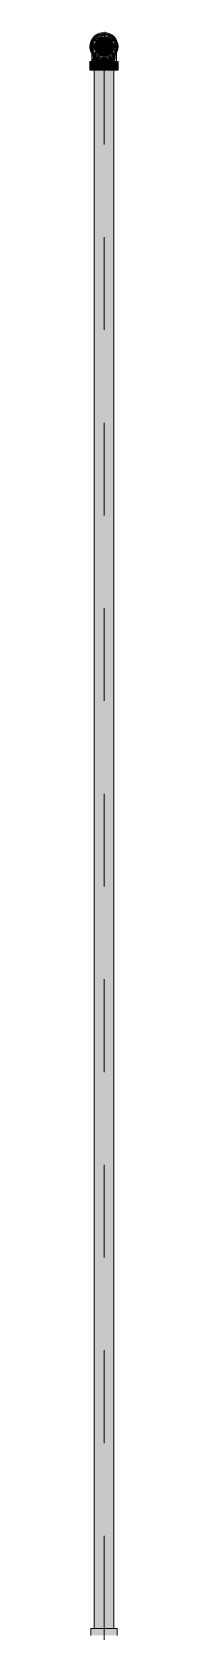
# Model space of a CAD drawing. Header units: millimetres. Extents: x -4000 to 187956, y -58990 to 162485.
# Drawn here: x 46625 to 46675, y 136737 to 139475 of the extents above; entities that cross this region are included whole.
import ezdxf

# ---------------------------------------------------------------- set-up
doc = ezdxf.new("R2010")
doc.units = ezdxf.units.MM
doc.linetypes.add('Dash 1_16_', pattern=[317.5, 158.75, -158.75])
for name, color, linetype, lineweight in [('F-SPRN', 3, 'Continuous', 9), ('P-PIPE', 3, 'Continuous', 9), ('P-PIPE-CNTR', 3, 'Continuous', 9)]:
    doc.layers.add(name, color=color, linetype=linetype, lineweight=lineweight)

# ---------------------------------------------------------------- blocks, each defined once
blk = doc.blocks.new('Sprinkler_Up - DN20-V86-FFS - TANG 1')
at = {"layer": 'F-SPRN', "transparency": 33554534}
for points in [[(-22.2, 0), (-3.9, 0.7), (-1.7, 2.9), (-1.2, 3.5), (-0.6, 4), (0.6, 4), (1.2, 3.5), (1.7, 2.9), (4.6, 0), (22.2, 0), (18, 13.1), (6.9, 21.2), (-6.9, 21.2), (-18, 13.1), (-20.5, 5.2)], [(0, -21.2), (6.9, -21.2), (18, -13.1), (22.2, 0), (3.9, -0.7), (1.7, -2.9), (1.2, -3.5), (0.6, -4), (-0.6, -4), (-1.2, -3.5), (-1.7, -2.9), (-4.6, 0), (-22.2, 0), (-18, -13.1), (-6.9, -21.2)], [(0, -16.7), (4.3, -16.1), (11.8, -11.8), (16.1, -4.3), (15, 6.3), (11.8, 11.8), (8.3, 14.4), (0, 16.7), (-4.3, 16.1), (-11.8, 11.8), (-16.1, 4.3), (-16.1, -4.3), (-11.8, -11.8), (-8.3, -14.4)], [(0, -15.6), (7.8, -13.5), (13.5, -7.8), (15.1, -4), (14.1, 6.3), (13.5, 7.8), (7.8, 13.5), (0, 15.6), (-7.8, 13.5), (-11, 11), (-15.1, 4), (-15.1, -4), (-11, -11), (-7.8, -13.5)], [(-10.9, -5.5), (-10.9, 5.4), (-14.5, 5.4), (-14.5, -5.5)], [(-7.7, -5.5), (-7.7, 5.4), (-10.9, 5.4), (-10.9, -5.5)], [(0, -5.5), (0, 5.4), (-7.7, 5.4), (-7.7, -5.5)], [(0, 0), (5.7, 0), (2.9, 4.9), (-2.9, 4.9), (-5.7, 0)], [(2.9, -4.9), (5.7, 0), (-5.7, 0), (-2.9, -4.9)], [(-4.6, 0), (4.6, 0), (0, 4.6)], [(0, -4.6), (4.6, 0), (-4.6, 0)], [(0, -2.6), (1.3, 0), (-1.8, 0)], [(-1.3, 0), (1.8, 0), (0, 2.6)], [(7.7, -5.5), (7.7, 5.4), (0, 5.4), (0, -5.5)], [(10.9, -5.5), (10.9, 5.4), (7.7, 5.4), (7.7, -5.5)], [(14.5, -5.5), (14.5, 5.4), (10.9, 5.4), (10.9, -5.5)]]:
    blk.add_hatch(color=1, dxfattribs=at).paths.add_polyline_path(points)
at = {"layer": 'F-SPRN', "color": 1}
for p, q in [((-11.5, 5.4), (-14.5, 5.4)), ((-14.5, 5.4), (-11.3, 5.4)), ((-14.5, 5.4), (-14.5, 3.7)), ((-14.5, 3.3), (-14.5, 0)), ((-11.5, 5.4), (-11.5, 4)), ((-10.9, 1.9), (-10.9, 3.6)), ((-10.8, 5.4), (-8, 5.4)), ((-8.1, 5.4), (-10.8, 5.4)), ((-8.1, 5.4), (-8.1, 2.8)), ((-8.1, 2.5), (-8.1, 0.7)), ((-7.7, 4.8), (-7.7, 2.7)), ((-7.7, 4.8), (-7.7, 2.7)), ((-7.7, 2.1), (-7.7, 0.5)), ((-7.7, 2.1), (-7.7, 0.5)), ((-6.7, 5.4), (-4.7, 5.4)), ((-5.8, 3.8), (-5.8, 2.2)), ((-2.1, 0), (-2.1, 0)), ((-2.1, 0), (-2.1, -0.1)), ((0, 2.1), (-0.1, 2.1)), ((2.1, 0), (2.1, 0.1)), ((2.1, 0), (2.1, 0)), ((4.7, 5.4), (6.5, 5.4)), ((7.7, 5.4), (10.8, 5.4)), ((7.7, 5.2), (7.7, 2.7)), ((7.7, 5.2), (7.7, 2.7)), ((7.7, 2.3), (7.7, 0.5)), ((7.7, 2.3), (7.7, 0.5)), ((10.8, 5.4), (8.1, 5.4)), ((8.1, 5.4), (8.1, 2.8)), ((8.1, 2.5), (8.1, 0.4)), ((10.9, 5.4), (14.5, 5.4)), ((10.9, 3.6), (10.9, 0.2)), ((14.5, 5.4), (11.5, 5.4)), ((11.5, 5.4), (11.5, 4)), ((11.5, 3), (11.5, 0.2)), ((14.5, 5.4), (14.5, -5.5)), ((-14.5, -1.3), (-14.5, -3.7)), ((-11.1, -5.5), (-14.5, -5.5)), ((-14.5, -5.5), (-11.5, -5.5)), ((-10.9, -2.6), (-10.9, -1.3)), ((-10.8, -5.5), (-8.1, -5.5)), ((-7.8, -5.5), (-10.8, -5.5)), ((-8.1, -4.2), (-8.1, -5.5)), ((-7.7, -2.7), (-7.7, -4)), ((-7.7, -2.7), (-7.7, -4)), ((-7, -5.5), (-5.8, -5.5)), ((-4.8, -5.5), (-7, -5.5)), ((-5.8, -2.3), (-5.8, -3.8)), ((0, -2.1), (0.1, -2.1)), ((7, -5.5), (4.8, -5.5)), ((5.8, -2.2), (5.8, -3.8)), ((5.8, -5.5), (7, -5.5)), ((7.7, -0.5), (7.7, -2.3)), ((7.7, -0.5), (7.7, -2.3)), ((7.7, -2.7), (7.7, -5.4)), ((7.7, -2.7), (7.7, -5.4)), ((10.8, -5.5), (7.7, -5.5)), ((8.1, -0.4), (8.1, -2.5)), ((8.1, -2.8), (8.1, -5.5)), ((8.1, -5.5), (10.8, -5.5)), ((10.9, -0.2), (10.9, -3.6)), ((14.5, -5.5), (10.9, -5.5)), ((11.5, -0.2), (11.5, -3)), ((11.5, -4), (11.5, -5.5)), ((11.5, -5.5), (14.5, -5.5))]:
    blk.add_line(p, q, dxfattribs=at)
at = {"layer": 'F-SPRN', "color": 1, "flags": 128}
for points in [[(-0.6, 2), (-0.7, 2), (-0.8, 1.9), (-0.9, 1.9), (-0.9, 1.9), (-1, 1.8), (-1.1, 1.8), (-1.2, 1.7), (-1.2, 1.7), (-1.3, 1.6), (-1.4, 1.6), (-1.4, 1.5), (-1.5, 1.5), (-1.5, 1.4), (-1.6, 1.3), (-1.6, 1.3), (-1.7, 1.2), (-1.7, 1.1), (-1.8, 1.1), (-1.8, 1), (-1.9, 0.9), (-1.9, 0.8), (-1.9, 0.8), (-2, 0.7), (-2, 0.6), (-2, 0.5), (-2, 0.5), (-2, 0.4), (-2.1, 0.3), (-2.1, 0.2), (-2.1, 0.1), (-2.1, 0)], [(-0.5, 2), (-0.6, 2), (-0.6, 2)], [(-0.1, 2.1), (-0.1, 2.1), (-0.2, 2.1), (-0.3, 2.1), (-0.4, 2), (-0.5, 2)], [(2.1, 0.1), (2.1, 0.2), (2.1, 0.2), (2.1, 0.3), (2, 0.4), (2, 0.5), (2, 0.6), (2, 0.7), (1.9, 0.7), (1.9, 0.8), (1.9, 0.9), (1.8, 1), (1.8, 1), (1.8, 1.1), (1.7, 1.2), (1.7, 1.2), (1.6, 1.3), (1.6, 1.4), (1.5, 1.4), (1.4, 1.5), (1.4, 1.5), (1.3, 1.6), (1.3, 1.7), (1.2, 1.7), (1.1, 1.7), (1.1, 1.8), (1, 1.8), (0.9, 1.9), (0.8, 1.9), (0.8, 1.9), (0.7, 2), (0.6, 2), (0.5, 2), (0.4, 2), (0.4, 2), (0.3, 2.1), (0.2, 2.1), (0.1, 2.1), (0, 2.1)], [(-2.1, -0.1), (-2.1, -0.2), (-2.1, -0.2), (-2.1, -0.3)], [(-2.1, -0.3), (-2, -0.4), (-2, -0.5), (-2, -0.6), (-2, -0.7), (-1.9, -0.7), (-1.9, -0.8), (-1.9, -0.9), (-1.8, -1), (-1.8, -1), (-1.8, -1.1), (-1.7, -1.2), (-1.7, -1.2), (-1.6, -1.3), (-1.6, -1.4), (-1.5, -1.4), (-1.4, -1.5), (-1.4, -1.5), (-1.3, -1.6), (-1.3, -1.7), (-1.2, -1.7), (-1.1, -1.7), (-1.1, -1.8), (-1, -1.8), (-0.9, -1.9), (-0.8, -1.9), (-0.8, -1.9), (-0.7, -2), (-0.6, -2), (-0.5, -2), (-0.4, -2), (-0.4, -2), (-0.3, -2.1), (-0.2, -2.1), (-0.1, -2.1), (0, -2.1)], [(0.1, -2.1), (0.1, -2.1), (0.2, -2.1), (0.3, -2.1), (0.4, -2), (0.5, -2), (0.6, -2), (0.6, -2), (0.7, -2), (0.8, -1.9), (0.9, -1.9), (0.9, -1.9), (1, -1.8), (1.1, -1.8), (1.2, -1.7), (1.2, -1.7), (1.3, -1.6), (1.4, -1.6), (1.4, -1.5), (1.5, -1.5), (1.5, -1.4), (1.6, -1.3), (1.6, -1.3), (1.7, -1.2), (1.7, -1.1), (1.8, -1.1), (1.8, -1), (1.9, -0.9), (1.9, -0.8), (1.9, -0.8), (2, -0.7), (2, -0.6), (2, -0.5), (2, -0.5), (2, -0.4), (2.1, -0.3), (2.1, -0.2), (2.1, -0.1), (2.1, 0)]]:
    blk.add_lwpolyline(points, dxfattribs=at)
at = {"layer": 'F-SPRN', "color": 1}
for radius, start, end in [(22.2, 360, 180), (21.9, 165.6773, 179.2615), (21.9, 144.7698, 162.401), (21.9, 126.6942, 143.2701), (16.7, 167.6802, 180), (16.7, 167.6802, 180), (16.7, 157.6142, 164.9693), (16.7, 157.6142, 164.9693), (15.6, 166.4265, 180), (15.6, 166.4265, 180), (15.6, 156.3845, 165), (15.6, 156.3845, 165), (16.7, 136.7213, 149.931), (16.7, 136.7213, 149.931), (15.6, 150.9409, 156.0102), (15.6, 150.9409, 156.0102), (15.6, 138.4214, 150), (15.6, 138.4214, 150), (21.9, 108.2621, 125.7507), (16.7, 121.4181, 130.5751), (16.7, 121.4181, 130.5751), (15.6, 120.5262, 133.2078), (15.6, 120.5262, 133.2078), (16.7, 106.5995, 120), (16.7, 106.5995, 120), (15.6, 114.4363, 119.9813), (15.6, 114.4363, 119.9813), (21.9, 99.348, 107.901), (4.63, 155.7832, 180), (4.63, 155.7832, 180), (16.7, 96.4143, 105), (16.7, 96.4143, 105), (4.63, 109.0192, 138.2703), (4.63, 109.0192, 138.2703), (21.9, 90.145, 98.8503), (15.6, 95.5762, 100.6843), (15.6, 95.5762, 100.6843), (2.56, 109.0192, 168.8278), (2.56, 109.0192, 168.8278), (2.04, 109.0192, 180), (16.7, 83.0684, 90), (16.7, 83.0684, 90), (4.63, 17.9592, 90), (4.63, 17.9592, 90), (3.81, 57.0577, 90), (2.56, 14.5599, 90), (2.56, 14.5599, 90), (2.04, 10.4703, 90), (21.9, 72.5583, 89.4624), (15.6, 75.573, 80.5892), (15.6, 75.573, 80.5892), (3.81, 16.1605, 43.8358), (15.6, 67.5614, 74.5481), (15.6, 67.5614, 74.5481), (16.7, 60, 75), (16.7, 60, 75), (15.6, 60.0187, 65.5637), (15.6, 60.0187, 65.5637), (21.9, 54.2493, 71.7379), (15.6, 46.7922, 60), (15.6, 46.7922, 60), (16.7, 49.4249, 58.5819), (16.7, 49.4249, 58.5819), (15.6, 30, 41.5786), (15.6, 30, 41.5786), (16.7, 30, 43.2787), (16.7, 30, 43.2787), (21.9, 36.7299, 53.3058), (15.6, 23.9898, 29.5646), (15.6, 23.9898, 29.5646), (15.6, 15, 23.6155), (15.6, 15, 23.6155), (15.6, 360, 13.6618), (15.6, 0, 13.6618), (16.7, 15, 22.3858), (16.7, 15, 22.3858), (16.7, 360, 12.3198), (16.7, 0, 12.3198), (21.9, 17.599, 35.2302), (21.9, 0.7385, 14.3227), (22.2, 180, 360), (21.9, 180.7385, 194.3227), (21.9, 195.1849, 215.2302), (21.9, 216.7299, 233.3058), (16.7, 180, 192.3198), (16.7, 180, 192.3198), (16.7, 195.0307, 204.6121), (16.7, 195.0307, 204.6121), (15.6, 181.9082, 193.6618), (15.6, 181.9082, 193.6618), (15.6, 197.3339, 209.5646), (15.6, 197.3339, 209.5646), (16.7, 210.069, 223.2787), (16.7, 210.069, 223.2787), (15.6, 212.5472, 221.5786), (15.6, 212.5472, 221.5786), (21.9, 234.2493, 251.7379), (16.7, 229.4249, 238.5819), (16.7, 229.4249, 238.5819), (15.6, 233.795, 240), (15.6, 233.795, 240), (16.7, 240, 255), (16.7, 240, 255), (15.6, 240.0187, 254.5481), (15.6, 240.0187, 254.5481), (21.9, 252.5583, 269.4624), (4.63, 197.9592, 0), (4.63, 197.9592, 270), (15.6, 255, 267.64), (15.6, 255, 267.64), (3.81, 196.1605, 360), (2.56, 191.1677, 0), (2.56, 191.1677, 360), (2.04, 190.4703, 0), (16.7, 263.0684, 270), (16.7, 263.0684, 270), (4.63, 270, 360), (21.9, 270.145, 278.8503), (15.6, 275.5762, 280.6843), (15.6, 275.5762, 280.6843), (16.7, 276.4143, 285), (16.7, 276.4143, 285), (21.9, 279.348, 287.901), (16.7, 286.5995, 300), (16.7, 286.5995, 300), (15.6, 294.4363, 299.9813), (15.6, 294.4363, 299.9813), (21.9, 288.2621, 305.7507), (15.6, 300, 313.2078), (15.6, 300, 313.2078), (16.7, 301.4181, 310.5751), (16.7, 301.4181, 310.5751), (15.6, 318.4214, 330), (15.6, 318.4214, 330), (16.7, 316.7213, 330), (16.7, 316.7213, 330), (21.9, 306.6942, 323.2701), (15.6, 330.4354, 345), (15.6, 330.4354, 336.3845), (15.6, 339.6139, 345), (15.6, 346.3382, 360), (15.6, 346.3382, 360), (16.7, 335.3879, 345), (16.7, 335.3879, 345), (16.7, 347.6802, 360), (16.7, 347.6802, 360), (21.9, 324.7698, 344.8151), (21.9, 345.6773, 359.2615)]:
    blk.add_arc((0, 0), radius, start, end, dxfattribs=at)
blk = doc.blocks.new('Steel_Elbow_Threaded_HoaPhat - Standard-V87-FFS - TANG 1')
at = {"layer": 'P-PIPE', "lineweight": 13, "transparency": 33554534}
for points in [[(46650, 139426), (46656.2, 139426.8), (46662.1, 139429.2), (46667.1, 139433), (46670.9, 139438), (46673.3, 139443.8), (46674.1, 139450.1), (46673.3, 139456.4), (46670.9, 139462.1), (46667.1, 139467.1), (46662.1, 139471), (46656.2, 139473.4), (46650, 139474.2), (46643.8, 139473.4), (46637.9, 139471), (46633, 139467.1), (46629.1, 139462.1), (46626.7, 139456.3), (46625.9, 139450.1), (46626.7, 139443.8), (46629.1, 139438), (46633, 139433), (46637.9, 139429.2), (46643.8, 139426.8)], [(46633, 139409.5), (46650, 139409.5), (46650, 139424.7), (46625.9, 139424.7), (46626.7, 139409.5), (46629.1, 139409.5)], [(46674.1, 139409.5), (46673.3, 139424.7), (46650, 139424.7), (46650, 139409.5), (46673.3, 139409.5)]]:
    blk.add_hatch(color=1, dxfattribs=at).paths.add_polyline_path(points)
h = blk.add_hatch(color=1, dxfattribs=at)
h.paths.add_polyline_path([(46633.1, 139434.9), (46630.5, 139439.5), (46631.4, 139435.6)])
h.paths.add_polyline_path([(46630.4, 139424.7), (46650, 139424.7), (46650, 139428.9), (46642.8, 139430.2), (46644.1, 139428.3), (46636.6, 139433), (46632.6, 139437.1), (46633.8, 139431.9), (46631.4, 139435.6), (46629.1, 139441.6), (46629.4, 139433), (46630.5, 139433.3), (46630.6, 139429.2), (46629.3, 139428.9)])
h = blk.add_hatch(color=1, dxfattribs=at)
h.paths.add_polyline_path([(46657.2, 139430.2), (46659.7, 139430.2), (46655.9, 139428.3)])
h.paths.add_polyline_path([(46668.3, 139424.7), (46669.7, 139428.5), (46669.9, 139435.9), (46670.2, 139440), (46668.8, 139439.5), (46662.8, 139432.6), (46657.2, 139430.2), (46650, 139428.9), (46650, 139424.7), (46666, 139424.7)])
h.paths.add_polyline_path([(46665.7, 139433.4), (46666.1, 139435.6), (46668.2, 139436.4)])
at = {"layer": 'P-PIPE', "color": 20, "lineweight": 13}
for p, q in [((46636.5, 139466.4), (46637.2, 139466.9)), ((46637.2, 139466.9), (46637.9, 139467.4)), ((46639.3, 139468.3), (46640, 139468.7)), ((46641.6, 139469.5), (46642.3, 139469.8)), ((46642.3, 139469.8), (46643.1, 139470.1)), ((46649.8, 139471.2), (46650, 139471.2)), ((46652.5, 139471.1), (46653.4, 139471)), ((46661.2, 139468), (46661.9, 139467.5)), ((46628.9, 139450.1), (46628.9, 139450.1)), ((46628.9, 139442.9), (46628.9, 139443.6)), ((46628.9, 139442.2), (46628.9, 139442.9)), ((46628.9, 139439), (46628.9, 139439.8)), ((46628.9, 139438.2), (46628.9, 139439)), ((46629, 139452.6), (46629.1, 139453.5)), ((46629.5, 139455.1), (46629.7, 139455.9)), ((46633, 139462.7), (46633.6, 139463.4)), ((46634.7, 139464.7), (46635.3, 139465.3)), ((46664.6, 139465.4), (46665.2, 139464.8)), ((46666.3, 139463.6), (46666.8, 139462.9)), ((46666.8, 139462.9), (46667.3, 139462.2)), ((46667.3, 139462.2), (46667.8, 139461.5)), ((46667.8, 139461.5), (46668.2, 139460.8)), ((46668.2, 139460.8), (46668.7, 139460.1)), ((46668.7, 139460.1), (46669, 139459.3)), ((46669, 139459.3), (46669.4, 139458.5)), ((46670.3, 139456.2), (46670.5, 139455.3)), ((46670.8, 139453.7), (46671, 139452.8)), ((46671.1, 139451.2), (46671.2, 139450.3)), ((46671.2, 139450.3), (46671.2, 139450.1)), ((46671.2, 139450.1), (46671.2, 139450.1)), ((46671.2, 139445.1), (46671.2, 139444.4)), ((46671.2, 139444.4), (46671.2, 139443.8)), ((46671.2, 139443.8), (46671.2, 139443.1)), ((46671.2, 139439.2), (46671.2, 139438.4)), ((46625.9, 139424.7), (46625.9, 139409.5)), ((46630.3, 139424.7), (46625.9, 139424.7)), ((46650, 139424.7), (46625.9, 139424.7)), ((46628.9, 139424.7), (46642.8, 139424.7)), ((46630.1, 139424.7), (46631.7, 139424.7)), ((46633, 139424.7), (46630.3, 139424.7)), ((46631.7, 139424.7), (46632.8, 139424.7)), ((46633.8, 139424.7), (46636.4, 139424.7)), ((46642.7, 139424.7), (46634, 139424.7)), ((46636.4, 139424.7), (46642.8, 139424.7)), ((46643.7, 139424.7), (46650, 139424.7)), ((46643.7, 139424.7), (46650, 139424.7)), ((46650, 139424.7), (46643.8, 139424.7)), ((46656.2, 139424.7), (46650, 139424.7)), ((46674.1, 139424.7), (46650, 139424.7)), ((46650, 139424.7), (46656.3, 139424.7)), ((46650, 139424.7), (46656.3, 139424.7)), ((46657.2, 139424.7), (46663.6, 139424.7)), ((46657.2, 139424.7), (46671.2, 139424.7)), ((46666, 139424.7), (46657.3, 139424.7)), ((46663.6, 139424.7), (46666.2, 139424.7)), ((46668.5, 139424.7), (46667.1, 139424.7)), ((46667.2, 139424.7), (46668.3, 139424.7)), ((46674.1, 139424.7), (46668.5, 139424.7)), ((46674.1, 139409.5), (46674.1, 139424.7)), ((46625.9, 139409.5), (46633, 139409.5)), ((46625.9, 139409.5), (46650, 139409.5)), ((46633.8, 139409.5), (46637.9, 139409.5)), ((46638.2, 139409.5), (46650, 139409.5)), ((46650, 139409.5), (46661.8, 139409.5)), ((46650, 139409.5), (46674.1, 139409.5)), ((46662.1, 139409.5), (46666.2, 139409.5)), ((46667.1, 139409.5), (46674.1, 139409.5))]:
    blk.add_line(p, q, dxfattribs=at)
at = {"layer": 'P-PIPE', "color": 20, "lineweight": 13, "flags": 128}
for points in [[(46635.3, 139465.3), (46635.9, 139465.8), (46636.5, 139466.4)], [(46637.9, 139467.4), (46638.6, 139467.9), (46639.3, 139468.3)], [(46640, 139468.7), (46640.8, 139469.1), (46641.6, 139469.5)], [(46643.1, 139470.1), (46643.9, 139470.3), (46644.8, 139470.6)], [(46644.8, 139470.6), (46645.6, 139470.8), (46646.4, 139470.9)], [(46646.4, 139470.9), (46647.2, 139471.1), (46648.1, 139471.1)], [(46648.1, 139471.1), (46648.9, 139471.2), (46649.8, 139471.2)], [(46650, 139471.2), (46650.8, 139471.2), (46651.7, 139471.2), (46652.5, 139471.1)], [(46653.4, 139471), (46654.2, 139470.8), (46655, 139470.6)], [(46655, 139470.6), (46655.8, 139470.4), (46656.7, 139470.2)], [(46656.7, 139470.2), (46657.5, 139469.9), (46658.2, 139469.6), (46659, 139469.2), (46659.8, 139468.8)], [(46659.8, 139468.8), (46660.5, 139468.4), (46661.2, 139468)], [(46661.9, 139467.5), (46662.6, 139467.1), (46663.3, 139466.5)], [(46663.3, 139466.5), (46663.9, 139466), (46664.6, 139465.4)], [(46628.9, 139450.1), (46628.9, 139450.9), (46628.9, 139451.8), (46629, 139452.6)], [(46628.9, 139449.7), (46628.9, 139449.9), (46628.9, 139450), (46628.9, 139450.1)], [(46628.9, 139449.3), (46628.9, 139449.5), (46628.9, 139449.7)], [(46628.9, 139448.4), (46628.9, 139448.7), (46628.9, 139449), (46628.9, 139449.3)], [(46628.9, 139447.5), (46628.9, 139448), (46628.9, 139448.4)], [(46628.9, 139446.1), (46628.9, 139446.6), (46628.9, 139447.1), (46628.9, 139447.5)], [(46628.9, 139444.9), (46628.9, 139445.5), (46628.9, 139446.1)], [(46628.9, 139443.6), (46628.9, 139444.3), (46628.9, 139444.9)], [(46628.9, 139439.8), (46628.9, 139440.6), (46628.9, 139441.4), (46628.9, 139442.2)], [(46629.1, 139453.5), (46629.3, 139454.3), (46629.5, 139455.1)], [(46629.7, 139455.9), (46629.9, 139456.7), (46630.2, 139457.5), (46630.5, 139458.3), (46630.9, 139459.1), (46631.2, 139459.9)], [(46631.2, 139459.9), (46631.6, 139460.6), (46632.1, 139461.3)], [(46632.1, 139461.3), (46632.5, 139462), (46633, 139462.7)], [(46633.6, 139463.4), (46634.1, 139464), (46634.7, 139464.7)], [(46665.2, 139464.8), (46665.8, 139464.2), (46666.3, 139463.6)], [(46669.4, 139458.5), (46669.7, 139457.8), (46670, 139457), (46670.3, 139456.2)], [(46670.5, 139455.3), (46670.7, 139454.5), (46670.8, 139453.7)], [(46671, 139452.8), (46671.1, 139452), (46671.1, 139451.2)], [(46671.2, 139450.1), (46671.2, 139450), (46671.2, 139449.9), (46671.2, 139449.8), (46671.2, 139449.6)], [(46671.2, 139449.6), (46671.2, 139449.4), (46671.2, 139449.1)], [(46671.2, 139449.1), (46671.2, 139448.8), (46671.2, 139448.5), (46671.2, 139448.1)], [(46671.2, 139448.1), (46671.2, 139447.7), (46671.2, 139447.2)], [(46671.2, 139447.2), (46671.2, 139446.7), (46671.2, 139446.2)], [(46671.2, 139446.2), (46671.2, 139445.6), (46671.2, 139445.1)], [(46671.2, 139443.1), (46671.2, 139442.4), (46671.2, 139441.6), (46671.2, 139440.9), (46671.2, 139440.1), (46671.2, 139439.2)], [(46628.9, 139424.7), (46628.9, 139425.7), (46628.9, 139426.7), (46628.9, 139427.7), (46628.9, 139428.7), (46628.9, 139429.7), (46628.9, 139430.7), (46628.9, 139431.7), (46628.9, 139432.7), (46628.9, 139433.6), (46628.9, 139434.6), (46628.9, 139435.5), (46628.9, 139436.4), (46628.9, 139437.3), (46628.9, 139438.2)], [(46671.2, 139438.4), (46671.2, 139437.5), (46671.2, 139436.6), (46671.2, 139435.7), (46671.2, 139434.8), (46671.2, 139433.9), (46671.2, 139432.9), (46671.2, 139432), (46671.2, 139431), (46671.2, 139430), (46671.2, 139429), (46671.2, 139428), (46671.2, 139427), (46671.2, 139426), (46671.2, 139424.9), (46671.2, 139424.7)]]:
    blk.add_lwpolyline(points, dxfattribs=at)
at = {"layer": 'P-PIPE', "color": 20, "lineweight": 13}
for radius, start, end in [(24.1, 90, 270), (24.1, 90, 164.8633), (21.1, 130, 141.5729), (21.1, 112.9314, 123.6981), (21.1, 99.9303, 104.963), (21.1, 91.1041, 98.9613), (24.1, 270, 90), (24.1, 270, 90), (21.1, 75.037, 90), (21.1, 54.2198, 67.6765), (21.1, 38.4271, 50), (24.1, 165, 270), (24.1, 164.8633, 165), (21.1, 172.2328, 178.0289), (21.1, 181.9562, 187.2796), (21.1, 165.7343, 170), (21.1, 195.0335, 203.6422), (21.1, 154.6252, 162.3991), (21.1, 205.3678, 209.9924), (21.1, 150.0026, 154.1966), (21.1, 25.3748, 29.9974), (21.1, 330.0076, 334.6322), (21.1, 17.6009, 24.7351), (21.1, 336.3578, 344.9665), (21.1, 10, 14.2657), (21.1, 345.7465, 350), (21.1, 1.9711, 7.7672), (21.1, 352.7204, 358.0438), (21.1, 213.7408, 218.4146), (21.1, 218.9512, 230), (21.1, 234.1976, 239.9895), (21.1, 240.7988, 247.0623), (21.1, 255.0343, 270), (21.1, 270, 275.2662), (21.1, 279.9464, 284.9657), (21.1, 292.3295, 305.8024), (21.1, 310, 321.0488), (21.1, 321.5854, 326.2592)]:
    blk.add_arc((46650, 139450.1), radius, start, end, dxfattribs=at)
blk = doc.blocks.new('Steel_Transition_Threaded_HoaPhat - Standard-V88-FFS - TANG 1')
at = {"layer": 'P-PIPE', "lineweight": 13, "transparency": 33554534}
h = blk.add_hatch(color=1, dxfattribs=at)
h.paths.add_polyline_path([(46650, 139427.6), (46655.8, 139428.4), (46661.3, 139430.6), (46665.9, 139434.2), (46669.5, 139438.8), (46671.7, 139444.3), (46672.5, 139450.1), (46671.5, 139456.4), (46669.5, 139461.3), (46665.9, 139466), (46661.3, 139469.6), (46655.8, 139471.8), (46650, 139472.6), (46644.2, 139471.8), (46638.8, 139469.6), (46634.1, 139466), (46630.5, 139461.3), (46628.3, 139455.9), (46627.5, 139450.1), (46628.3, 139444.3), (46630.5, 139438.8), (46634.1, 139434.2), (46638.8, 139430.6), (46644.2, 139428.4)])
h.paths.add_polyline_path([(46650, 139430), (46644.8, 139430.7), (46640, 139432.7), (46635.8, 139435.9), (46632.6, 139440), (46630.6, 139444.9), (46629.9, 139450.1), (46631, 139456.4), (46632.6, 139460.1), (46635.8, 139464.3), (46640, 139467.5), (46644.8, 139469.5), (46650, 139470.2), (46655.2, 139469.5), (46660.1, 139467.5), (46664.2, 139464.3), (46669, 139456.4), (46669.4, 139455.3), (46670.1, 139450.1), (46669.4, 139444.9), (46667.4, 139440), (46664.2, 139435.9), (46660.1, 139432.7), (46655.2, 139430.7)])
for points in [[(46650, 139430), (46650, 139433.7), (46641.8, 139435.9), (46635.8, 139441.9), (46633.6, 139450.1), (46635.8, 139458.3), (46641.8, 139464.3), (46650, 139466.5), (46650, 139470.2), (46644.8, 139469.5), (46640, 139467.5), (46635.8, 139464.3), (46631, 139456.4), (46630.6, 139455.3), (46629.9, 139450.1), (46630.6, 139444.9), (46632.6, 139440), (46635.8, 139435.9), (46640, 139432.7), (46644.8, 139430.7)], [(46650, 139431.6), (46654.8, 139432.2), (46659.3, 139434.1), (46663.1, 139437), (46666, 139440.8), (46667.9, 139445.3), (46668.5, 139450.1), (46667.2, 139456.4), (46666, 139459.3), (46663.1, 139463.2), (46659.3, 139466.1), (46654.8, 139468), (46650, 139468.6), (46645.2, 139468), (46640.8, 139466.1), (46636.9, 139463.2), (46632.8, 139456.4), (46632.1, 139454.9), (46631.5, 139450.1), (46632.1, 139445.3), (46634, 139440.8), (46636.9, 139437), (46640.8, 139434.1), (46645.2, 139432.2)], [(46650, 139430), (46655.2, 139430.7), (46660.1, 139432.7), (46664.2, 139435.9), (46667.4, 139440), (46669.4, 139444.9), (46670.1, 139450.1), (46669, 139456.4), (46667.4, 139460.1), (46664.2, 139464.3), (46660.1, 139467.5), (46655.2, 139469.5), (46650, 139470.2), (46650, 139466.5), (46658.2, 139464.3), (46664.2, 139458.3), (46666.4, 139450.1), (46664.2, 139441.9), (46658.2, 139435.9), (46650, 139433.7)]]:
    blk.add_hatch(color=1, dxfattribs=at).paths.add_polyline_path(points)
at = {"layer": 'P-PIPE', "color": 20, "lineweight": 13}
for radius, start, end in [(22.5, 90, 180), (22.5, 90, 270), (20.1, 109.6859, 125.0043), (18.5, 106.819, 120), (18.5, 106.819, 120), (20.1, 100.9975, 105), (18.5, 91.4353, 103.2046), (18.5, 91.4353, 103.2046), (16.4, 96.2132, 104.6042), (20.1, 90.5246, 98.5089), (22.5, 60, 90), (22.5, 270, 90), (22.5, 270, 60), (18.5, 78.0986, 90), (18.5, 78.0986, 90), (20.1, 75.0607, 87.9279), (18.5, 60, 75), (18.5, 60, 75), (20.1, 54.9957, 75), (22.5, 180, 210), (20.1, 166.0499, 193.9501), (22.5, 210, 225), (20.1, 161.6229, 165), (20.1, 197.2551, 210), (20.1, 150, 161.6229), (18.5, 166.5939, 193.4061), (18.5, 166.5939, 193.4061), (18.5, 159.9387, 165), (18.5, 159.9387, 165), (18.5, 195, 202.3768), (18.5, 195, 202.3768), (20.1, 135, 148.1553), (20.1, 211.8447, 225), (16.4, 168.5467, 178.9063), (16.4, 184.8393, 191.4533), (18.5, 136.4297, 150), (18.5, 136.4297, 150), (18.5, 210, 223.5703), (18.5, 210, 223.5703), (16.4, 158.0319, 163.506), (20.1, 128.8856, 135), (16.4, 143.5463, 150), (16.4, 210.6635, 216.4537), (18.5, 123.4976, 133.2041), (18.5, 123.4976, 133.2041), (16.4, 121.0738, 128.0319), (16.4, 115.1607, 120), (16.4, 107.4657, 111.9681), (16.4, 66.9681, 72.9388), (16.4, 50.4733, 56.6389), (18.5, 46.7959, 56.5024), (18.5, 46.7959, 56.5024), (20.1, 31.8447, 51.1144), (20.1, 308.8856, 328.1553), (16.4, 30, 38.0319), (18.5, 30, 43.5703), (18.5, 30, 43.5703), (18.5, 316.4297, 330), (18.5, 316.4297, 330), (16.4, 338.0319, 342.8691), (16.4, 353.5463, 8.0319), (18.5, 337.6232, 345), (18.5, 337.6232, 345), (20.1, 18.3771, 30), (18.5, 15, 20.0613), (18.5, 15, 20.0613), (20.1, 330, 342.7449), (18.5, 346.5939, 13.4061), (18.5, 346.5939, 13.4061), (20.1, 15, 18.3771), (20.1, 0, 13.9501), (20.1, 346.0499, 0), (22.5, 225, 270), (20.1, 225, 231.1144), (18.5, 226.7959, 236.5024), (18.5, 226.7959, 236.5024), (20.1, 234.9957, 255), (16.4, 230.4733, 236.6389), (18.5, 240, 255), (18.5, 240, 255), (16.4, 240, 246.5955), (16.4, 250.3629, 255), (20.1, 255.0607, 267.9279), (18.5, 258.0986, 270), (18.5, 258.0986, 270), (16.4, 264.1652, 268.506), (20.1, 270.5246, 278.5089), (18.5, 271.4353, 283.2046), (18.5, 271.4353, 283.2046), (16.4, 276.2132, 283.9063), (20.1, 280.9975, 285), (16.4, 287.4657, 291.9681), (18.5, 286.819, 300), (18.5, 286.819, 300), (16.4, 293.4045, 300), (20.1, 289.6859, 305.0043), (18.5, 303.4976, 313.2041), (18.5, 303.4976, 313.2041)]:
    blk.add_arc((46650, 139450.1), radius, start, end, dxfattribs=at)

msp = doc.modelspace()

# ---------------------------------------------------------------- hatches: boundary and pattern name
at = {"layer": 'P-PIPE', "transparency": 33554534}
for points in [[(46641.7, 139435.6), (46642.8, 139437.6), (46641.7, 139441.7), (46642.8, 139445.9), (46645.8, 139449), (46657.2, 139454.3), (46658.4, 139458.4), (46657.2, 139462.6), (46655.9, 139464.3), (46650, 139466.8), (46641.7, 139464.6), (46635.5, 139458.4), (46633.3, 139450.1), (46635.5, 139441.7), (46638.2, 139438.3)], [(46650, 139433.4), (46658.4, 139435.6), (46661.8, 139438.3), (46666.1, 139445.8), (46666.1, 139454.4), (46661.8, 139461.9), (46658.4, 139464.6), (46650, 139466.8), (46645.7, 139466.2), (46638.2, 139461.9), (46633.9, 139454.4), (46633.9, 139445.8), (46638.2, 139438.3), (46641.7, 139435.6)], [(46650, 136742.6), (46650, 139409.5), (46633.3, 139409.5), (46633.9, 136742.6), (46645.7, 136742.6)], [(46650, 136742.6), (46666.7, 136742.6), (46666.1, 139409.5), (46650, 139409.5), (46650, 136828.3)], [(46634.1, 136730.8), (46672.5, 136730.8), (46671.7, 136742.6), (46627.5, 136742.6), (46628.3, 136730.8), (46630.5, 136730.8)]]:
    msp.add_hatch(color=1, dxfattribs=at).paths.add_polyline_path(points)

# ---------------------------------------------------------------- linework, layer by layer
at = {"layer": 'P-PIPE', "color": 20, "lineweight": 13}
for p, q in [((46633.3, 139409.5), (46633.3, 136742.6)), ((46637.9, 139409.5), (46633.3, 139409.5)), ((46661.8, 139409.5), (46638.2, 139409.5)), ((46666.7, 139409.5), (46662.1, 139409.5)), ((46666.7, 136742.6), (46666.7, 139409.5)), ((46627.5, 136742.6), (46627.5, 136730.8)), ((46633.2, 136742.6), (46627.5, 136742.6)), ((46672.5, 136742.6), (46627.5, 136742.6)), ((46633.3, 136742.6), (46633.9, 136742.6)), ((46634, 136742.6), (46638.2, 136742.6)), ((46638.1, 136742.6), (46634.1, 136742.6)), ((46638.7, 136742.6), (46661.3, 136742.6)), ((46661.3, 136742.6), (46638.8, 136742.6)), ((46661.8, 136742.6), (46666, 136742.6)), ((46665.9, 136742.6), (46661.9, 136742.6)), ((46666.1, 136742.6), (46666.7, 136742.6)), ((46672.5, 136742.6), (46666.8, 136742.6)), ((46672.5, 136730.8), (46672.5, 136742.6))]:
    msp.add_line(p, q, dxfattribs=at)
at = {"layer": 'P-PIPE', "color": 1}
for centre, radius, start, end in [((46650, 139458.4), 8.35, 69.0027, 79.2369), ((46650, 139450.1), 16.7, 170.1108, 177.203), ((46650, 139450.1), 16.7, 182.797, 189.8892), ((46650, 139450.1), 16.7, 190.2154, 195.2487), ((46650, 139450.1), 16.7, 157.579, 164.2722), ((46650, 139441.7), 8.35, 172.0327, 181.5407), ((46650, 139441.7), 8.35, 199.9004, 209.0413), ((46650, 139441.7), 8.35, 131.0366, 150), ((46650, 139441.7), 8.35, 115.6806, 125.5287), ((46650, 139441.7), 8.35, 100.6842, 114.0387), ((46650, 139441.7), 8.35, 90, 100.6842), ((46650, 139458.4), 8.35, 270, 280.6842), ((46650, 139458.4), 8.35, 316.3183, 330), ((46650, 139458.4), 8.35, 20.1285, 29.0413), ((46650, 139458.4), 8.35, 8.0385, 17.9918), ((46650, 139458.4), 8.35, 352.2824, 1.6717), ((46650, 139450.1), 16.7, 46.0317, 57.203), ((46650, 139450.1), 16.7, 39.3092, 45.2846), ((46650, 139450.1), 16.7, 314.7154, 320.6908), ((46650, 139450.1), 16.7, 32.3031, 39.2955), ((46650, 139450.1), 16.7, 26.1093, 31.0974), ((46650, 139450.1), 16.7, 328.9026, 336.686), ((46650, 139450.1), 16.7, 16.9375, 22.421), ((46650, 139450.1), 16.7, 337.2636, 343.0625), ((46650, 139450.1), 16.7, 4.3093, 9.8892), ((46650, 139450.1), 16.7, 231.8726, 237.203), ((46650, 139441.7), 8.35, 226.6998, 237.8461), ((46650, 139441.7), 8.35, 249.0027, 259.2369), ((46650, 139450.1), 16.7, 264.6626, 273.5288), ((46650, 139450.1), 16.7, 308.1274, 313.9683)]:
    msp.add_arc(centre, radius, start, end, dxfattribs=at)
at = {"layer": 'P-PIPE-CNTR', "color": 1, "linetype": 'Dash 1_16_'}
for p, q in [((46650, 139472.6), (46650, 139475.1)), ((46650, 139471.2), (46650, 139472.6)), ((46650, 139468.6), (46650, 139470.2)), ((46625, 139450.1), (46627.5, 139450.1)), ((46627.8, 139450.1), (46631.5, 139450.1)), ((46631.5, 139450.1), (46633.3, 139450.1)), ((46636.9, 139450.1), (46640.4, 139450.1)), ((46640.4, 139450.1), (46642.3, 139450.1)), ((46645.4, 139450.1), (46647.6, 139450.1)), ((46648.7, 139450.1), (46650, 139450.1)), ((46650, 139463.6), (46650, 139465.2)), ((46650, 139459.8), (46650, 139462.6)), ((46650, 139456.4), (46650, 139459.1)), ((46650, 139452.6), (46650, 139454.3)), ((46650, 139450.1), (46650, 139452.1)), ((46650, 139448), (46650, 139450.1)), ((46650, 139450.1), (46651.3, 139450.1)), ((46650, 139445.9), (46650, 139447.5)), ((46650, 139441.1), (46650, 139444.6)), ((46650, 139438.1), (46650, 139440.4)), ((46651.8, 139450.1), (46654.6, 139450.1)), ((46655.7, 139450.1), (46663.5, 139450.1)), ((46666.4, 139450.1), (46668.5, 139450.1)), ((46668.5, 139450.1), (46672.2, 139450.1)), ((46672.5, 139450.1), (46675, 139450.1)), ((46650, 139435), (46650, 139436.5)), ((46650, 139432.2), (46650, 139433.4)), ((46650, 139430), (46650, 139431.6)), ((46650, 139427.6), (46650, 139428.9)), ((46650, 139425.1), (46650, 139427.6)), ((46650, 136742.6), (46650, 139409.5)), ((46650, 136742.6), (46650, 139409.5))]:
    msp.add_line(p, q, dxfattribs=at)
at = {"layer": 'P-PIPE-CNTR', "color": 20, "lineweight": 13}
for p, q in [((46650, 139449.5), (46650, 139450.1)), ((46650, 139447.7), (46650, 139449.2)), ((46650, 139441.4), (46650, 139446)), ((46650, 139438.8), (46650, 139440.8)), ((46650, 139435.7), (46650, 139437.2)), ((46650, 139432.9), (46650, 139434.1)), ((46650, 139430.5), (46650, 139432.2)), ((46650, 139428), (46650, 139429.4)), ((46650, 139426.1), (46650, 139427.9)), ((46650, 139424.7), (46650, 139426.1)), ((46650, 139409.5), (46650, 139424.7)), ((46650, 136693.6), (46650, 136742.6))]:
    msp.add_line(p, q, dxfattribs=at)

# ---------------------------------------------------------------- block references
at = {"layer": 'F-SPRN', "color": 1}
msp.add_blockref('Sprinkler_Up - DN20-V86-FFS - TANG 1', (46650, 139450.1), dxfattribs=at)
at = {"layer": 'P-PIPE', "color": 20, "lineweight": 13}
for name in ['Steel_Elbow_Threaded_HoaPhat - Standard-V87-FFS - TANG 1', 'Steel_Transition_Threaded_HoaPhat - Standard-V88-FFS - TANG 1']:
    msp.add_blockref(name, (0, 0), dxfattribs=at)

doc.saveas('drawing.dxf')
